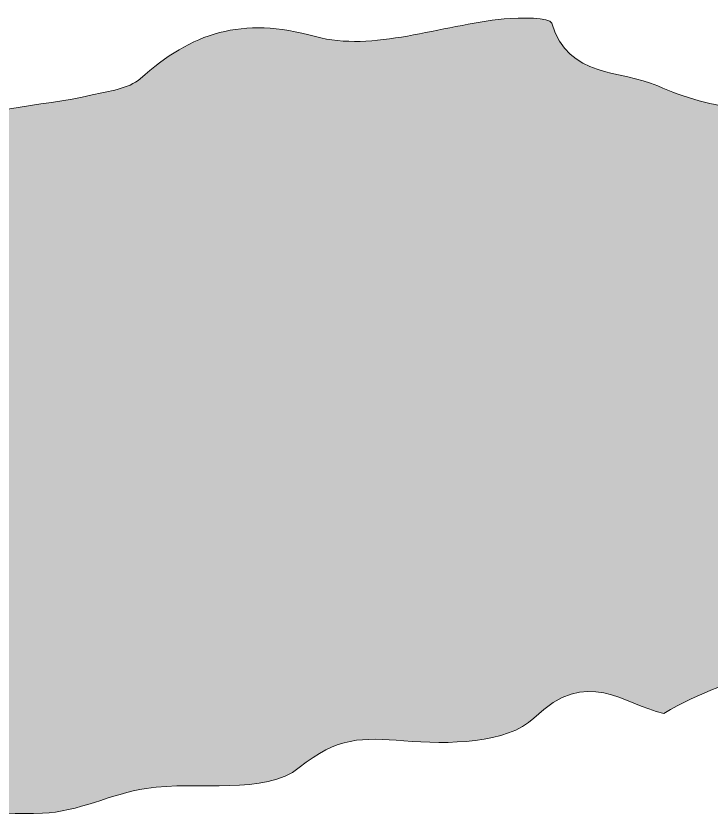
# Model space of a CAD drawing. Header units: inches. Extents: x -3733042 to -3450527, y 579159 to 997713.
# Drawn here: x -3719199.73 to -3719184.08, y 633055.63 to 633073.61 of the extents above; entities that cross this region are included whole.
import ezdxf

# ---------------------------------------------------------------- set-up
doc = ezdxf.new("R2010")
doc.units = ezdxf.units.IN
doc.header["$LTSCALE"] = 1000
doc.header["$MEASUREMENT"] = 0
doc.layers.get('0').update_dxf_attribs({"lineweight": 18})

msp = doc.modelspace()

# ---------------------------------------------------------------- hatches: boundary and pattern name
h = msp.add_hatch(color=256)
edge = h.paths.add_edge_path(flags=0)
edge.add_spline(control_points=[(-3719175.993, 633063.593), (-3719176.462, 633063.981), (-3719176.957, 633064.39), (-3719177.527, 633064.869)], knot_values=[0, 0, 0, 0, 1.995291, 1.995291, 1.995291, 1.995291], weights=[1, 1, 1, 1], degree=3, periodic=0)
edge.add_spline(control_points=[(-3719177.527, 633064.869), (-3719177.527, 633064.874), (-3719177.398, 633065.079), (-3719177.404, 633065.283)], knot_values=[0, 0, 0, 0, 0.437502, 0.437502, 0.437502, 0.437502], weights=[1, 1, 1, 1], degree=3, periodic=0)
edge.add_spline(control_points=[(-3719177.404, 633065.283), (-3719177.447, 633066.78), (-3719181.925, 633071.366), (-3719183.379, 633071.517)], knot_values=[0, 0, 0, 0, 8.864161, 8.864161, 8.864161, 8.864161], weights=[1, 1, 1, 1], degree=3, periodic=0)
edge.add_spline(control_points=[(-3719183.379, 633071.517), (-3719184.025, 633071.582), (-3719184.687, 633071.765), (-3719185.279, 633072.034)], knot_values=[0, 0, 0, 0, 1.977767, 1.977767, 1.977767, 1.977767], weights=[1, 1, 1, 1], degree=3, periodic=0)
edge.add_spline(control_points=[(-3719185.279, 633072.034), (-3719186.113, 633072.405), (-3719187.292, 633072.195), (-3719187.664, 633073.444)], knot_values=[0, 0, 0, 0, 2.937108, 2.937108, 2.937108, 2.937108], weights=[1, 1, 1, 1], degree=3, periodic=0)
edge.add_spline(control_points=[(-3719187.664, 633073.444), (-3719187.701, 633073.573), (-3719188.369, 633073.573), (-3719188.74, 633073.541)], knot_values=[0, 0, 0, 0, 1.104715, 1.104715, 1.104715, 1.104715], weights=[1, 1, 1, 1], degree=3, periodic=0)
edge.add_spline(control_points=[(-3719188.74, 633073.541), (-3719190.161, 633073.396), (-3719191.701, 633072.787), (-3719192.982, 633073.143)], knot_values=[0, 0, 0, 0, 4.293891, 4.293891, 4.293891, 4.293891], weights=[1, 1, 1, 1], degree=3, periodic=0)
edge.add_spline(control_points=[(-3719192.982, 633073.143), (-3719194.656, 633073.606), (-3719195.765, 633073.229), (-3719196.928, 633072.195)], knot_values=[0, 0, 0, 0, 4.271919, 4.271919, 4.271919, 4.271919], weights=[1, 1, 1, 1], degree=3, periodic=0)
edge.add_spline(control_points=[(-3719196.928, 633072.195), (-3719197.191, 633071.964), (-3719197.638, 633071.915), (-3719198.01, 633071.829)], knot_values=[0, 0, 0, 0, 1.154374, 1.154374, 1.154374, 1.154374], weights=[1, 1, 1, 1], degree=3, periodic=0)
edge.add_spline(control_points=[(-3719198.01, 633071.829), (-3719199.194, 633071.544), (-3719200.604, 633071.582), (-3719201.53, 633070.941)], knot_values=[0, 0, 0, 0, 3.658221, 3.658221, 3.658221, 3.658221], weights=[1, 1, 1, 1], degree=3, periodic=0)
edge.add_spline(control_points=[(-3719201.53, 633070.941), (-3719203.129, 633069.832), (-3719205.341, 633071.14), (-3719206.639, 633069.391)], knot_values=[0, 0, 0, 0, 5.517251, 5.517251, 5.517251, 5.517251], weights=[1, 1, 1, 1], degree=3, periodic=0)
edge.add_spline(control_points=[(-3719206.639, 633069.391), (-3719210.277, 633069.213), (-3719213.916, 633069.019), (-3719217.555, 633068.879)], knot_values=[0, 0, 0, 0, 10.928677, 10.928677, 10.928677, 10.928677], weights=[1, 1, 1, 1], degree=3, periodic=0)
edge.add_spline(control_points=[(-3719217.555, 633068.879), (-3719218.519, 633068.836), (-3719219.515, 633068.879), (-3719220.457, 633069.073)], knot_values=[0, 0, 0, 0, 2.915239, 2.915239, 2.915239, 2.915239], weights=[1, 1, 1, 1], degree=3, periodic=0)
edge.add_spline(control_points=[(-3719220.457, 633069.073), (-3719223.1, 633069.622), (-3719225.716, 633070.295), (-3719228.359, 633070.855)], knot_values=[0, 0, 0, 0, 8.100758, 8.100758, 8.100758, 8.100758], weights=[1, 1, 1, 1], degree=3, periodic=0)
edge.add_spline(control_points=[(-3719228.359, 633070.855), (-3719228.725, 633070.936), (-3719229.274, 633070.763), (-3719229.527, 633070.505)], knot_values=[0, 0, 0, 0, 1.260978, 1.260978, 1.260978, 1.260978], weights=[1, 1, 1, 1], degree=3, periodic=0)
edge.add_spline(control_points=[(-3719229.527, 633070.505), (-3719229.694, 633070.333), (-3719229.613, 633069.671), (-3719229.403, 633069.428)], knot_values=[0, 0, 0, 0, 1.139035, 1.139035, 1.139035, 1.139035], weights=[1, 1, 1, 1], degree=3, periodic=0)
edge.add_spline(control_points=[(-3719229.403, 633069.428), (-3719228.606, 633068.502), (-3719227.804, 633067.517), (-3719226.825, 633066.791)], knot_values=[0, 0, 0, 0, 3.696835, 3.696835, 3.696835, 3.696835], weights=[1, 1, 1, 1], degree=3, periodic=0)
edge.add_spline(control_points=[(-3719226.825, 633066.791), (-3719225.247, 633065.628), (-3719223.616, 633064.465), (-3719221.845, 633063.652)], knot_values=[0, 0, 0, 0, 5.896398, 5.896398, 5.896398, 5.896398], weights=[1, 1, 1, 1], degree=3, periodic=0)
edge.add_spline(control_points=[(-3719221.845, 633063.652), (-3719219.407, 633062.538), (-3719217.749, 633059.911), (-3719214.691, 633059.976)], knot_values=[0, 0, 0, 0, 8.191179, 8.191179, 8.191179, 8.191179], weights=[1, 1, 1, 1], degree=3, periodic=0)
edge.add_spline(control_points=[(-3719214.691, 633059.976), (-3719214.363, 633059.976), (-3719214.029, 633059.421), (-3719213.669, 633059.168)], knot_values=[0, 0, 0, 0, 1.325192, 1.325192, 1.325192, 1.325192], weights=[1, 1, 1, 1], degree=3, periodic=0)
edge.add_spline(control_points=[(-3719213.669, 633059.168), (-3719213.26, 633058.883), (-3719212.856, 633058.549), (-3719212.388, 633058.409)], knot_values=[0, 0, 0, 0, 1.496242, 1.496242, 1.496242, 1.496242], weights=[1, 1, 1, 1], degree=3, periodic=0)
edge.add_spline(control_points=[(-3719212.388, 633058.409), (-3719210.983, 633057.99), (-3719209.556, 633057.618), (-3719208.13, 633057.284)], knot_values=[0, 0, 0, 0, 4.404719, 4.404719, 4.404719, 4.404719], weights=[1, 1, 1, 1], degree=3, periodic=0)
edge.add_spline(control_points=[(-3719208.13, 633057.284), (-3719206.811, 633056.983), (-3719205.476, 633056.768), (-3719204.157, 633056.477)], knot_values=[0, 0, 0, 0, 4.05403, 4.05403, 4.05403, 4.05403], weights=[1, 1, 1, 1], degree=3, periodic=0)
edge.add_spline(control_points=[(-3719204.157, 633056.477), (-3719203.565, 633056.337), (-3719203.01, 633056.025), (-3719202.418, 633055.933)], knot_values=[0, 0, 0, 0, 1.824343, 1.824343, 1.824343, 1.824343], weights=[1, 1, 1, 1], degree=3, periodic=0)
edge.add_spline(control_points=[(-3719202.418, 633055.933), (-3719201.331, 633055.777), (-3719200.217, 633055.626), (-3719199.129, 633055.669)], knot_values=[0, 0, 0, 0, 3.304304, 3.304304, 3.304304, 3.304304], weights=[1, 1, 1, 1], degree=3, periodic=0)
edge.add_spline(control_points=[(-3719199.129, 633055.669), (-3719198.343, 633055.691), (-3719197.579, 633056.106), (-3719196.793, 633056.224)], knot_values=[0, 0, 0, 0, 2.407366, 2.407366, 2.407366, 2.407366], weights=[1, 1, 1, 1], degree=3, periodic=0)
edge.add_spline(control_points=[(-3719196.793, 633056.224), (-3719195.625, 633056.402), (-3719194.118, 633056.068), (-3719193.348, 633056.692)], knot_values=[0, 0, 0, 0, 3.527116, 3.527116, 3.527116, 3.527116], weights=[1, 1, 1, 1], degree=3, periodic=0)
edge.add_spline(control_points=[(-3719193.348, 633056.692), (-3719192.492, 633057.392), (-3719191.927, 633057.37), (-3719190.996, 633057.295)], knot_values=[0, 0, 0, 0, 2.51379, 2.51379, 2.51379, 2.51379], weights=[1, 1, 1, 1], degree=3, periodic=0)
edge.add_spline(control_points=[(-3719190.996, 633057.295), (-3719190.011, 633057.214), (-3719188.665, 633057.231), (-3719188.067, 633057.807)], knot_values=[0, 0, 0, 0, 3.046714, 3.046714, 3.046714, 3.046714], weights=[1, 1, 1, 1], degree=3, periodic=0)
edge.add_spline(control_points=[(-3719188.067, 633057.807), (-3719186.867, 633058.975), (-3719186.054, 633058.113), (-3719185.144, 633057.914)], knot_values=[0, 0, 0, 0, 3.176653, 3.176653, 3.176653, 3.176653], weights=[1, 1, 1, 1], degree=3, periodic=0)
edge.add_spline(control_points=[(-3719185.144, 633057.914), (-3719184.353, 633058.382), (-3719183.513, 633058.652), (-3719182.679, 633058.942)], knot_values=[0, 0, 0, 0, 2.676191, 2.676191, 2.676191, 2.676191], weights=[1, 1, 1, 1], degree=3, periodic=0)
edge.add_spline(control_points=[(-3719182.679, 633058.942), (-3719180.494, 633059.696), (-3719177.759, 633059.631), (-3719177.129, 633062.721)], knot_values=[0, 0, 0, 0, 7.196278, 7.196278, 7.196278, 7.196278], weights=[1, 1, 1, 1], degree=3, periodic=0)
edge.add_spline(control_points=[(-3719177.129, 633062.721), (-3719177.07, 633063.006), (-3719176.521, 633063.2), (-3719175.993, 633063.593)], knot_values=[0, 0, 0, 0, 1.454176, 1.454176, 1.454176, 1.454176], weights=[1, 1, 1, 1], degree=3, periodic=0)

# ---------------------------------------------------------------- linework, layer by layer
for points in [[(-3719192.982, 633073.143), (-3719191.701, 633072.787), (-3719190.161, 633073.396), (-3719188.74, 633073.541)], [(-3719188.74, 633073.541), (-3719188.369, 633073.573), (-3719187.701, 633073.573), (-3719187.664, 633073.444)], [(-3719196.928, 633072.195), (-3719195.765, 633073.229), (-3719194.656, 633073.606), (-3719192.982, 633073.143)], [(-3719187.664, 633073.444), (-3719187.292, 633072.195), (-3719186.113, 633072.405), (-3719185.279, 633072.034)], [(-3719198.01, 633071.829), (-3719197.638, 633071.915), (-3719197.191, 633071.964), (-3719196.928, 633072.195)], [(-3719185.279, 633072.034), (-3719184.687, 633071.765), (-3719184.025, 633071.582), (-3719183.379, 633071.517)], [(-3719201.53, 633070.941), (-3719200.604, 633071.582), (-3719199.194, 633071.544), (-3719198.01, 633071.829)], [(-3719182.679, 633058.942), (-3719183.513, 633058.652), (-3719184.353, 633058.382), (-3719185.144, 633057.914)], [(-3719185.144, 633057.914), (-3719186.054, 633058.113), (-3719186.867, 633058.975), (-3719188.067, 633057.807)], [(-3719188.067, 633057.807), (-3719188.665, 633057.231), (-3719190.011, 633057.214), (-3719190.996, 633057.295)], [(-3719190.996, 633057.295), (-3719191.927, 633057.37), (-3719192.492, 633057.392), (-3719193.348, 633056.692)], [(-3719193.348, 633056.692), (-3719194.118, 633056.068), (-3719195.625, 633056.402), (-3719196.793, 633056.224)], [(-3719196.793, 633056.224), (-3719197.579, 633056.106), (-3719198.343, 633055.691), (-3719199.129, 633055.669)], [(-3719199.129, 633055.669), (-3719200.217, 633055.626), (-3719201.331, 633055.777), (-3719202.418, 633055.933)]]:
    msp.add_open_spline(points, degree=3)

doc.saveas('drawing.dxf')
